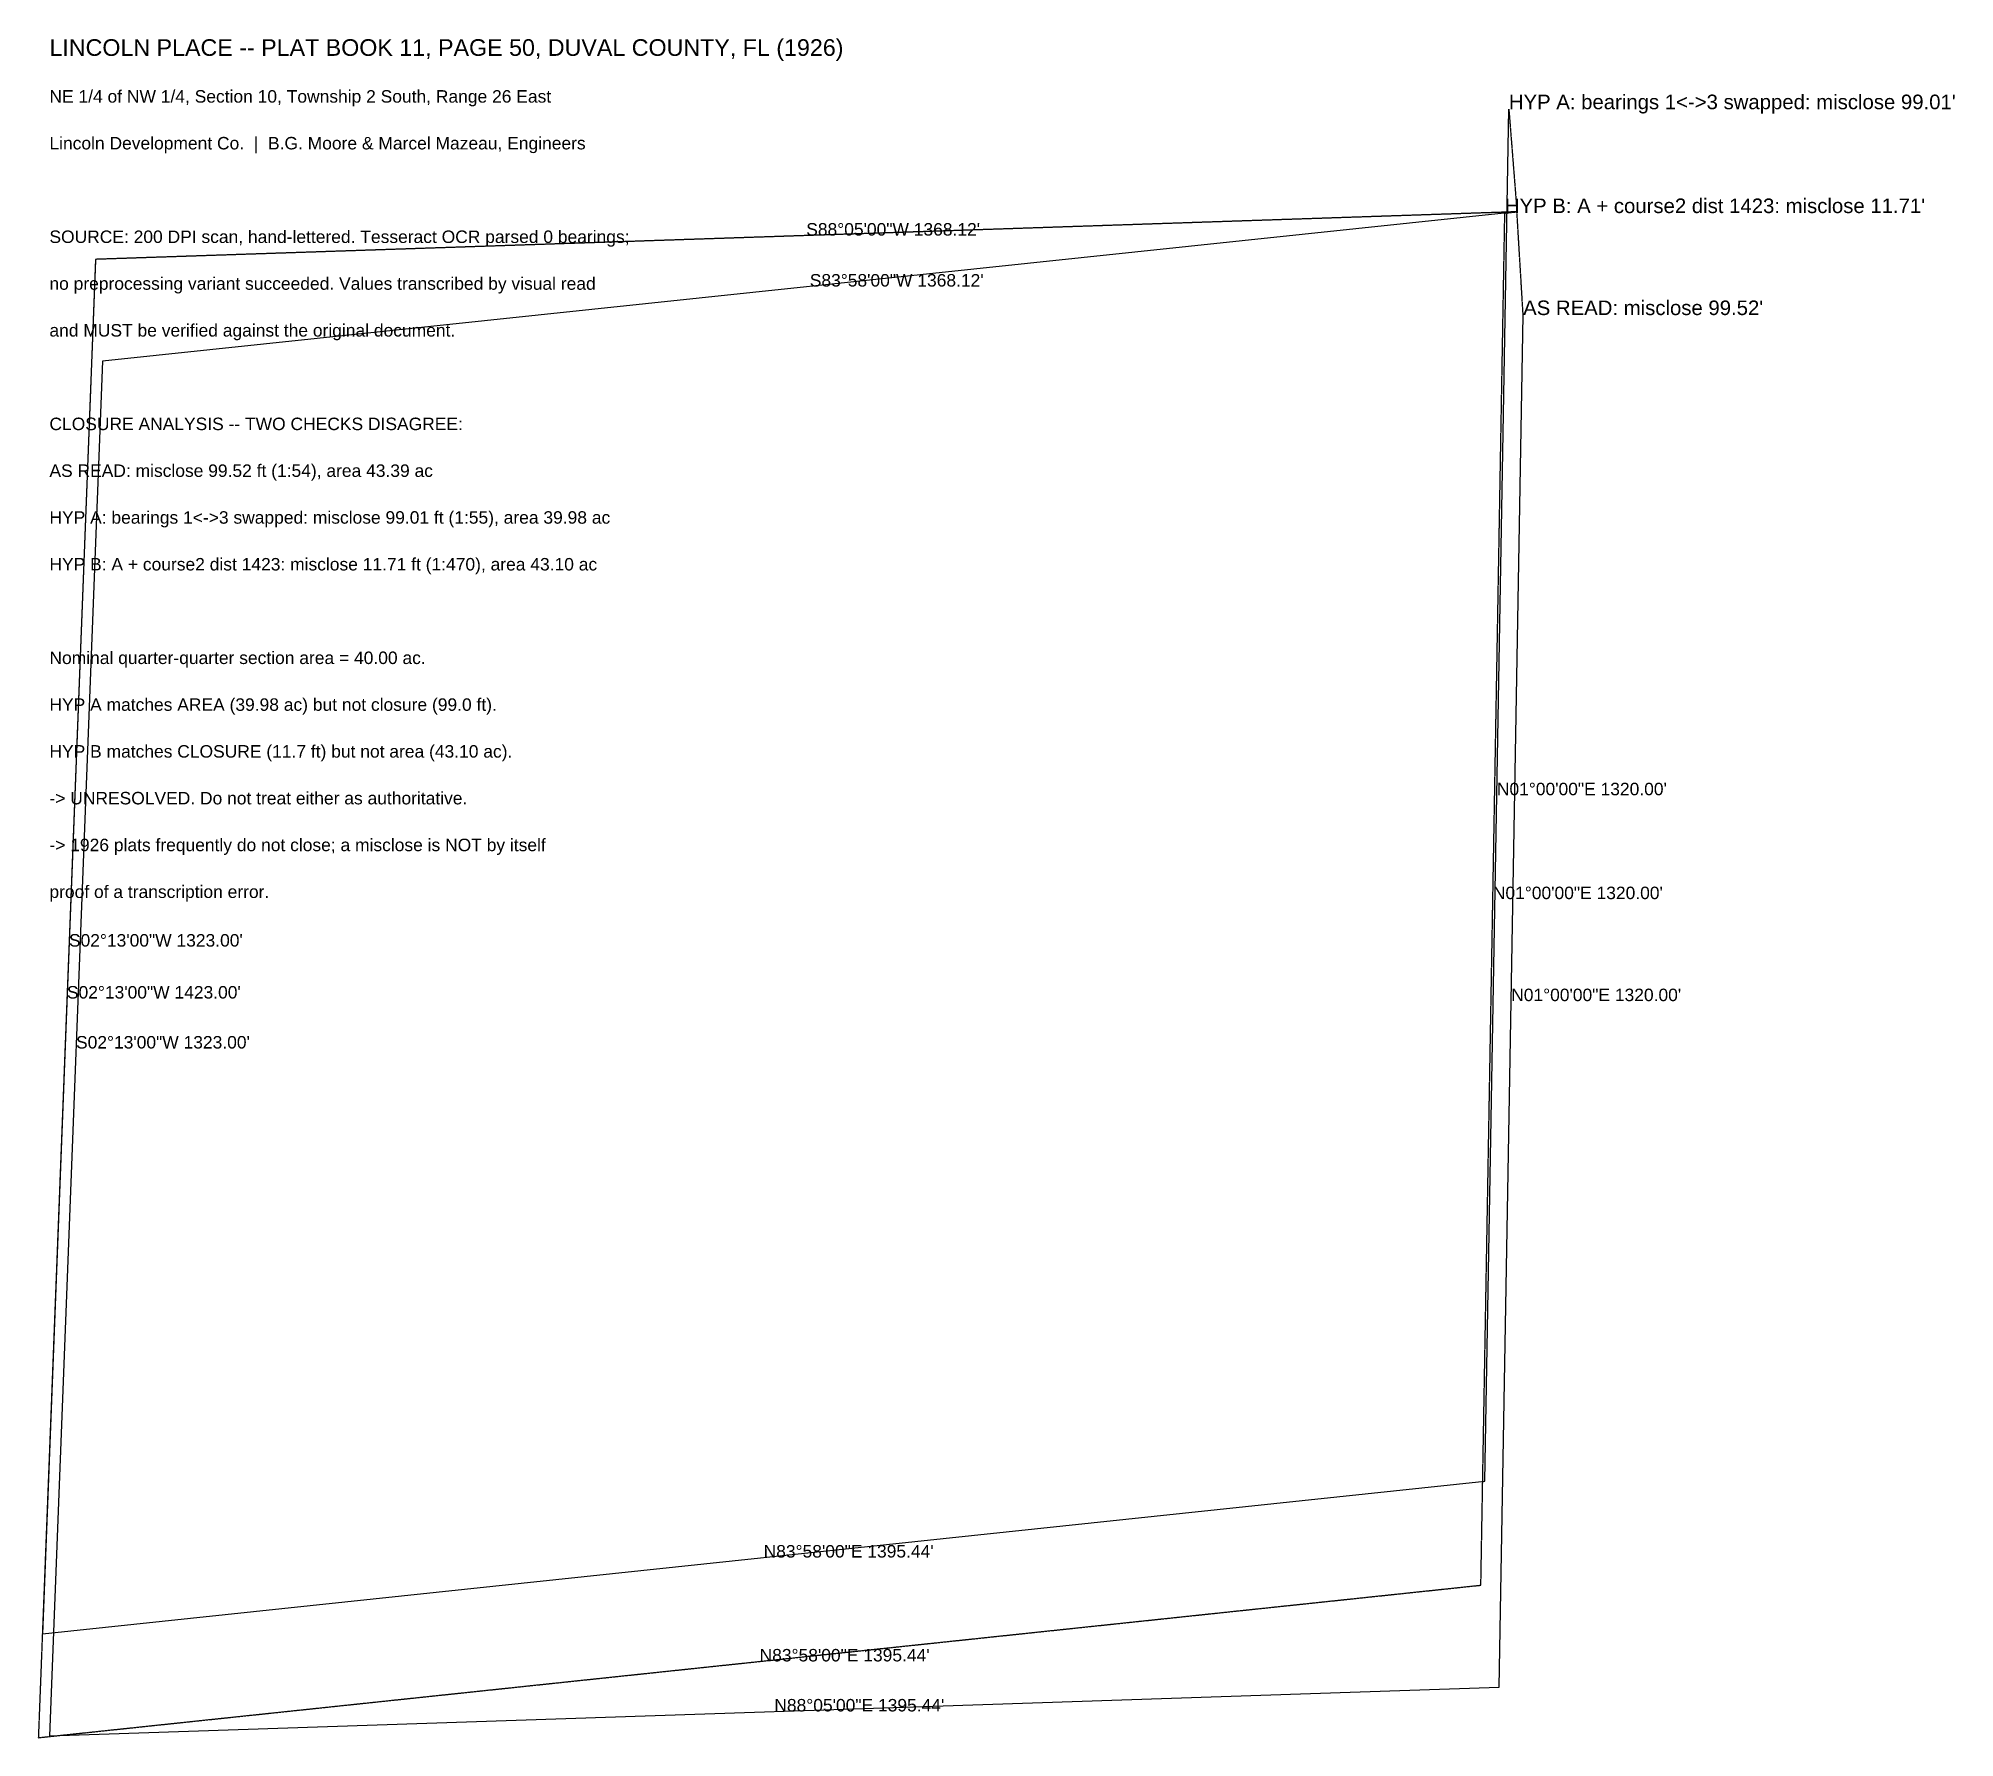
# Model space of a CAD drawing. Extents: x -1422 to 421, y -1468 to 167.
import ezdxf

# ---------------------------------------------------------------- set-up
doc = ezdxf.new("R2010")
doc.units = 0
doc.linetypes.add('DASHED', pattern=[0.75, 0.5, -0.25])
for name, color, linetype in [('BOUNDARY_AS_READ', 7, 'CONTINUOUS'), ('CLOSURE_GAP', 1, 'DASHED'), ('HYP_A_SWAPPED', 4, 'CONTINUOUS'), ('HYP_B_SWAP_PLUS_DIST', 6, 'DASHED'), ('TEXT-LABELS', 7, 'CONTINUOUS'), ('TITLEBLOCK', 2, 'CONTINUOUS')]:
    doc.layers.add(name, color=color, linetype=linetype)
doc.styles.get("Standard").update_dxf_attribs({"font": 'Arial'})

msp = doc.modelspace()

# ---------------------------------------------------------------- linework, layer by layer
at = {"layer": 'BOUNDARY_AS_READ'}
for p, q in [((0, 0), (-1360.5419, -143.799)), ((-17.0542, -1419.1373), (5.983, -99.3383)), ((-1360.5419, -143.799), (-1411.7135, -1465.809)), ((-1411.7135, -1465.809), (-17.0542, -1419.1373))]:
    msp.add_line(p, q, dxfattribs=at)
at = {"layer": 'CLOSURE_GAP'}
for p in [(-7.7785, 98.7015), (-11.6463, -1.2237), (5.983, -99.3383)]:
    msp.add_line(p, (0, 0), dxfattribs=at)
at = {"layer": 'HYP_A_SWAPPED'}
for p, q in [((-30.8157, -1221.0975), (-7.7785, 98.7015)), ((0, 0), (-1367.3546, -45.758)), ((-1367.3546, -45.758), (-1418.5262, -1367.768)), ((-1418.5262, -1367.768), (-30.8157, -1221.0975))]:
    msp.add_line(p, q, dxfattribs=at)
at = {"layer": 'HYP_B_SWAP_PLUS_DIST'}
for p, q in [((0, 0), (-1367.3546, -45.758)), ((-34.6835, -1321.0226), (-11.6463, -1.2237)), ((-1367.3546, -45.758), (-1422.3941, -1467.6932)), ((-1422.3941, -1467.6932), (-34.6835, -1321.0226))]:
    msp.add_line(p, q, dxfattribs=at)

# ---------------------------------------------------------------- texts
at = {"layer": 'CLOSURE_GAP'}
for s, p in [("HYP A: bearings 1<->3 swapped: misclose 99.01'", (-7.7785, 98.7015)), ("HYP B: A + course2 dist 1423: misclose 11.71'", (-11.6463, -1.2237)), ("AS READ: misclose 99.52'", (5.983, -99.3383))]:
    msp.add_text(s, height=14, dxfattribs=at).set_placement(p)
at = {"layer": 'TEXT-LABELS'}
for s, p in [('S88%%d05\'00"W 1368.12\'', (-683.6773, -22.879)), ('S88%%d05\'00"W 1368.12\'', (-683.6773, -22.879)), ('S83%%d58\'00"W 1368.12\'', (-680.2709, -71.8995)), ('N01%%d00\'00"E 1320.00\'', (-19.2971, -561.198)), ('N01%%d00\'00"E 1320.00\'', (-23.1649, -661.1232)), ('S02%%d13\'00"W 1323.00\'', (-1392.9404, -706.763)), ('S02%%d13\'00"W 1423.00\'', (-1394.8743, -756.7256)), ('N01%%d00\'00"E 1320.00\'', (-5.5356, -759.2378)), ('S02%%d13\'00"W 1323.00\'', (-1386.1277, -804.804)), ('N83%%d58\'00"E 1395.44\'', (-724.6709, -1294.4327)), ('N83%%d58\'00"E 1395.44\'', (-728.5388, -1394.3579)), ('N88%%d05\'00"E 1395.44\'', (-714.3839, -1442.4732))]:
    msp.add_text(s, height=12, dxfattribs=at).set_placement(p)
at = {"layer": 'TITLEBLOCK'}
for s, height, p in [('LINCOLN PLACE -- PLAT BOOK 11, PAGE 50, DUVAL COUNTY, FL (1926)', 16, (-1411.7135, 150)), ('NE 1/4 of NW 1/4, Section 10, Township 2 South, Range 26 East', 12, (-1411.7135, 105)), ('Lincoln Development Co.  |  B.G. Moore & Marcel Mazeau, Engineers', 12, (-1411.7135, 60)), ('SOURCE: 200 DPI scan, hand-lettered. Tesseract OCR parsed 0 bearings;', 12, (-1411.7135, -30)), ('no preprocessing variant succeeded. Values transcribed by visual read', 12, (-1411.7135, -75)), ('and MUST be verified against the original document.', 12, (-1411.7135, -120)), ('CLOSURE ANALYSIS -- TWO CHECKS DISAGREE:', 12, (-1411.7135, -210)), ('AS READ: misclose 99.52 ft (1:54), area 43.39 ac', 12, (-1411.7135, -255)), ('HYP A: bearings 1<->3 swapped: misclose 99.01 ft (1:55), area 39.98 ac', 12, (-1411.7135, -300)), ('HYP B: A + course2 dist 1423: misclose 11.71 ft (1:470), area 43.10 ac', 12, (-1411.7135, -345)), ('Nominal quarter-quarter section area = 40.00 ac.', 12, (-1411.7135, -435)), ('HYP A matches AREA (39.98 ac) but not closure (99.0 ft).', 12, (-1411.7135, -480)), ('HYP B matches CLOSURE (11.7 ft) but not area (43.10 ac).', 12, (-1411.7135, -525)), ('-> UNRESOLVED. Do not treat either as authoritative.', 12, (-1411.7135, -570)), ('-> 1926 plats frequently do not close; a misclose is NOT by itself', 12, (-1411.7135, -615)), ('proof of a transcription error.', 12, (-1411.7135, -660))]:
    msp.add_text(s, height=height, dxfattribs=at).set_placement(p)

doc.saveas('drawing.dxf')
